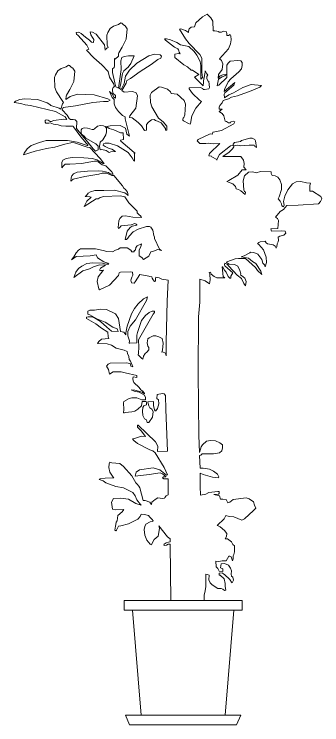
# Model space of a CAD drawing. Header units: millimetres. Extents: x -63086 to 144078, y -129912 to 13382.
# Drawn here: x 58948 to 59374, y -38989 to -38006 of the extents above; entities that cross this region are included whole.
import ezdxf

# ---------------------------------------------------------------- set-up
doc = ezdxf.new("R2010")
doc.units = ezdxf.units.MM
doc.layers.get('0').update_dxf_attribs({"lineweight": 0})
doc.layers.add('観葉植物', color=92, linetype='Continuous', lineweight=9)

# ---------------------------------------------------------------- blocks, each defined once
blk = doc.blocks.new('観葉植物シルエット（CAD素材.com）24')
at = {"color": 0, "linetype": 'ByBlock', "lineweight": -2}
for p, q in [((-70.2, 158.54), (-58.01, 13.5)), ((70.2, 158.54), (58.01, 13.5))]:
    blk.add_line(p, q, dxfattribs=at)
blk.add_lwpolyline([(-17.18, 172.13), (-17.85, 249.86), (-20.86, 249.84), (-23.17, 248.75), (-25.35, 248.21), (-26.84, 248.75), (-26.44, 249.84), (-23.44, 251.75), (-20.04, 252.83), (-17.96, 253.15), (-17.99, 257.4), (-21.4, 260.32), (-33.45, 275.25), (-32.51, 271.72), (-34.41, 261.24), (-39.99, 256.48), (-42.58, 252.4), (-43.94, 248.86), (-45.57, 249.95), (-50.06, 255.66), (-53.19, 262.6), (-53.87, 270.36), (-53.05, 274.44), (-51.56, 277.71), (-45.57, 280.97), (-42.03, 281.52), (-41.65, 282.2), (-42.71, 284.24), (-46.25, 287.1), (-48.02, 289.68), (-53.33, 291.18), (-58.09, 291.45), (-59.45, 288.32), (-62.58, 284.65), (-75.78, 278.25), (-86.12, 275.26), (-89.25, 274.85), (-92.38, 269.27), (-93.2, 268.46), (-94.42, 269.27), (-93.74, 274.72), (-92.92, 277.3), (-92.51, 280.57), (-91.27, 282.26), (-90.34, 289.68), (-84.35, 294.85), (-82.04, 297.71), (-93.74, 297.58), (-97.96, 298.39), (-98.91, 308.19), (-96.19, 313.09), (-86.8, 313.5), (-75.78, 312.27), (-65.3, 306.28), (-57.95, 303.7), (-59.18, 304.65), (-63.87, 311.19), (-66.59, 317.04), (-69.72, 321.4), (-82.57, 328.07), (-92.99, 329.97), (-106.87, 335), (-110.82, 337.45), (-115.99, 339.22), (-114.63, 340.17), (-107.82, 341.4), (-95.9, 341.67), (-96.94, 342.76), (-101.56, 349.43), (-102.65, 356.23), (-102.38, 361.27), (-101.43, 363.44), (-98.57, 362.63), (-87.55, 361.4), (-82.65, 357.32), (-70.81, 344.66), (-65.37, 334.73), (-64.82, 334.59), (-63.74, 332.96), (-61.15, 330.38), (-59.79, 327.79), (-55.37, 310.56), (-52.51, 310.16), (-46.11, 308.25), (-44.21, 305.26), (-43.8, 304.99), (-43.39, 308.12), (-38.9, 311.93), (-35.09, 314.1), (-28.56, 313.29), (-25.91, 313.71), (-25.16, 314.37), (-23.39, 316.69), (-20.58, 318.07), (-20.6, 340.23), (-26.79, 340.2), (-28.32, 341.94), (-27.23, 343.03), (-23.96, 343.03), (-23.95, 343.39), (-28.32, 347.17), (-31.58, 348.69), (-47.04, 346.3), (-66.42, 344.12), (-64.89, 349.56), (-60.54, 352.83), (-41.6, 355.66), (-32.23, 352.61), (-22.97, 345.21), (-21.57, 346.04), (-26.36, 356.27), (-38.55, 376.52), (-41.81, 379.13), (-46.17, 380.65), (-62.93, 389.36), (-68.16, 393.28), (-70.12, 395.89), (-67.29, 396.33), (-57.71, 399.59), (-52.26, 399.16), (-57.92, 407), (-63.15, 411.79), (-63.15, 414.4), (-62.28, 414.84), (-38.11, 391.54), (-35.06, 385.44), (-35.54, 378.33), (-21.5, 378.47), (-23.98, 436.38), (-24.42, 455.88), (-26.05, 458.06), (-28.5, 458.47), (-35.71, 457.11), (-36.34, 451.61), (-33.89, 449.57), (-33.62, 443.99), (-35.52, 437.59), (-37.84, 434.46), (-38.79, 434.46), (-39.74, 435.83), (-41.1, 441.68), (-41.12, 447.51), (-48.72, 447.12), (-48.04, 442.77), (-47.5, 441.27), (-45.86, 438.68), (-43.28, 436.64), (-41.65, 433.38), (-42.33, 425.62), (-47.5, 418.27), (-49.95, 418.14), (-50.63, 422.08), (-53.35, 423.58), (-55.93, 428.07), (-56.21, 434.06), (-55.66, 439.09), (-54.3, 441.27), (-50.76, 442.77), (-50.63, 445.76), (-51.03, 447.26), (-56.75, 447.39), (-57.43, 441.54), (-62.47, 436.64), (-66.68, 434.06), (-70.77, 432.97), (-80.02, 432.29), (-81.24, 431.61), (-82.33, 431.47), (-81.92, 436.51), (-82.6, 445.35), (-81.92, 447.53), (-74.71, 451.75), (-71.04, 452.56), (-64.1, 452.56), (-57.29, 449.71), (-52.17, 449.71), (-52.04, 453.03), (-53.22, 456.08), (-61.02, 460.1), (-67.69, 461.6), (-71.77, 463.37), (-66.74, 463.09), (-56.8, 460.1), (-53.45, 458.12), (-53.4, 458.33), (-55.58, 461.6), (-58.3, 463.37), (-60.89, 466.77), (-68.1, 473.44), (-69.32, 476.02), (-69.73, 479.02), (-69.32, 481.47), (-64.29, 480.8), (-64.29, 483.27), (-80.21, 487.18), (-85.68, 488.25), (-96.67, 488.52), (-102.12, 485.16), (-103.38, 491.74), (-105.83, 496.05), (-103.79, 498.91), (-101.07, 500.41), (-78.62, 501.09), (-73.46, 499.88), (-72.35, 496.26), (-70.67, 495.63), (-69.69, 495.5), (-72.63, 503.4), (-74.53, 505.44), (-75.21, 509.8), (-76.98, 513.61), (-77.64, 516.64), (-81.62, 518.53), (-92.73, 521.36), (-99.26, 525.28), (-105.36, 527.24), (-118.64, 527.46), (-116.89, 530.51), (-112.76, 533.56), (-102.74, 534.43), (-103.83, 536.82), (-104.07, 543.17), (-112.98, 548.8), (-120.81, 554.89), (-133.66, 562.3), (-133.66, 564.25), (-131.48, 564.69), (-126.47, 564.69), (-122.56, 563.17), (-114.28, 558.16), (-105.79, 550.32), (-99.02, 544.72), (-89.9, 544.44), (-91.42, 547.71), (-97.08, 550.1), (-107.75, 557.07), (-119.29, 561.86), (-129.3, 567.52), (-131.92, 568.39), (-131.92, 572.53), (-129.09, 573.83), (-122.56, 573.83), (-114.28, 575.36), (-106.01, 574.71), (-93.6, 568.61), (-89.24, 562.08), (-86.61, 544.36), (-81.84, 543.14), (-79.39, 539.66), (-79.45, 542.27), (-77.27, 551.41), (-71.39, 568.61), (-67.47, 576.01), (-62.25, 582.54), (-54.84, 589.29), (-49.4, 592.34), (-50.71, 587.12), (-65.95, 560.55), (-73.35, 551.41), (-76.4, 544.22), (-76.57, 538.43), (-74.22, 531.38), (-74.71, 528.04), (-73.79, 528.11), (-64.2, 528.55), (-64.21, 539.22), (-63.34, 542.92), (-57.46, 559.68), (-52.23, 566.21), (-46.79, 570.35), (-42.65, 572.31), (-39.39, 572.31), (-39.39, 570.35), (-41.35, 568.17), (-61.59, 532.9), (-61.16, 522.67), (-61.69, 514.48), (-62.06, 511.76), (-57.29, 506.86), (-55.66, 506.04), (-54.71, 510.26), (-52.53, 513.66), (-50.08, 515.43), (-47.22, 518.7), (-47.22, 522.23), (-48.72, 524), (-49.95, 528.76), (-48.86, 534.21), (-46.82, 535.7), (-41.24, 538.29), (-37.84, 538.02), (-33.62, 536.79), (-29.13, 534.48), (-27.77, 528.22), (-28.45, 518.56), (-29.26, 515.84), (-28.72, 516.25), (-24.36, 514.34), (-23.68, 510.53), (-23.4, 513.19), (-23.61, 529.3), (-21.87, 586.34), (-20.46, 615.19), (-29.24, 616.63), (-33.32, 618.53), (-37.54, 619.21), (-38.22, 617.04), (-38.35, 613.91), (-39.58, 613.5), (-41.62, 615.68), (-42.98, 618.26), (-43.25, 620.03), (-46.52, 620.57), (-47.51, 621.03), (-59.89, 623.26), (-66.22, 612.78), (-67.97, 610.98), (-71.33, 611.68), (-72.59, 615.34), (-71.42, 618.1), (-71.16, 619.43), (-69.79, 622.12), (-69.92, 626.37), (-72.64, 626.82), (-86.66, 626.14), (-88.29, 625.46), (-89.35, 621.96), (-101.74, 608.22), (-115.79, 601.85), (-116.66, 603.16), (-118.84, 613.39), (-117.54, 619.7), (-111.22, 628.2), (-110.13, 629.25), (-112.51, 628.45), (-114.41, 628.45), (-115.64, 629.27), (-114.55, 631.85), (-107.33, 636.02), (-115.89, 636.52), (-124.05, 633.94), (-129.77, 630.94), (-138.89, 628.09), (-151.4, 619.11), (-148.41, 626.18), (-144.74, 631.35), (-140.11, 634.75), (-133.44, 638.16), (-125.01, 639.11), (-111.53, 638.7), (-106.5, 637.61), (-102.69, 637.4), (-104.19, 638.7), (-109.63, 640.88), (-118.34, 646.05), (-120.3, 650.35), (-128.68, 648.77), (-148.27, 647.82), (-154.67, 643.19), (-151.13, 647.68), (-148.14, 653.26), (-144.87, 656.66), (-141.88, 658.43), (-121.2, 658.43), (-110.45, 656.53), (-105.55, 654.76), (-97.78, 654.63), (-93.74, 656.81), (-89.38, 658.16), (-89.12, 658.52), (-87.08, 660.13), (-77.29, 659.88), (-72.36, 656.65), (-70.92, 654.61), (-67.94, 654.65), (-67.57, 655.81), (-66.03, 657.46), (-65.65, 660.54), (-63.74, 662.83), (-57.79, 665.33), (-58.74, 661.24), (-60.82, 657.36), (-61.05, 649.18), (-56.97, 646.59), (-54.66, 644), (-47.62, 648.41), (-44.9, 654.52), (-40.82, 655.2), (-34.97, 657.79), (-29.7, 656.2), (-32.59, 658.16), (-39.82, 672.87), (-39.56, 675), (-40.5, 677.04), (-41.86, 684.53), (-44.5, 688.44), (-46.37, 689.54), (-50.71, 689.52), (-62.25, 685.82), (-69, 682.34), (-74.88, 676.24), (-76.62, 673.19), (-78.58, 671.67), (-80.1, 671.67), (-77.27, 683.21), (-73.13, 688), (-70.3, 690.17), (-64.08, 691.48), (-64.19, 692.07), (-65.09, 692.97), (-67, 693.66), (-71.89, 691.88), (-85.91, 690.25), (-88.22, 687.53), (-89.31, 686.85), (-90.13, 688.07), (-89.04, 697.46), (-87.82, 700.59), (-84.41, 703.72), (-79.79, 704.13), (-69.58, 702.36), (-57.66, 701.94), (-59.19, 704.09), (-60.89, 705.53), (-61.48, 706.27), (-63.71, 708.24), (-63.55, 710.9), (-75.11, 722.19), (-80.7, 730.49), (-87.23, 731.85), (-109.54, 731.04), (-114.99, 729.81), (-117.57, 727.77), (-120.16, 727.77), (-136.76, 717.29), (-133.22, 724.78), (-127.29, 730.33), (-129, 730.76), (-135.67, 730.9), (-133.76, 732.4), (-131.59, 735.66), (-128.32, 737.57), (-122.06, 739.34), (-110.65, 739.28), (-109.95, 739.47), (-95.12, 739.75), (-80.56, 736.21), (-77.02, 733.35), (-76.2, 732.26), (-77.02, 737.02), (-79.88, 740.7), (-82.19, 742.6), (-83.97, 745.65), (-96.12, 759.97), (-98.67, 760.14), (-105.64, 763.2), (-112.11, 763.37), (-116.87, 761.93), (-136.09, 758.95), (-152.08, 754.87), (-155.39, 752.32), (-154.8, 756.74), (-153.86, 759.55), (-151.74, 762.44), (-146.72, 764.73), (-132.43, 766.26), (-116.53, 766.35), (-111.51, 766.09), (-103.26, 764.31), (-100.96, 762.61), (-99.26, 762.01), (-96.77, 761.77), (-98.86, 765.08), (-107.16, 773.52), (-111.93, 775.01), (-117.78, 779.1), (-119.68, 779.78), (-122.81, 779.78), (-140.64, 776.78), (-156.97, 775.83), (-163.23, 775.83), (-165.81, 773.65), (-167.99, 770.93), (-167.72, 778.14), (-166.63, 781.14), (-161.87, 783.72), (-153.43, 784.95), (-137.65, 784.54), (-125.26, 783.45), (-119.28, 781.68), (-110.57, 776.51), (-109.48, 776.51), (-110.02, 777.74), (-114.65, 783.59), (-129.34, 798.83), (-132.61, 799.24), (-150.44, 805.22), (-154.11, 805.9), (-155.34, 805.36), (-163.91, 803.45), (-177.79, 799.37), (-189.22, 797.33), (-205, 793.93), (-221.06, 788.89), (-220.11, 791.21), (-215.75, 797.19), (-210.31, 801.69), (-199.02, 805.77), (-189.49, 808.62), (-159.96, 808.76), (-146.76, 806.18), (-132.88, 801.41), (-132.07, 801.82), (-132.07, 802.91), (-133.84, 804.27), (-141.59, 813.52), (-151.93, 827.27), (-152.07, 828.49), (-162.41, 828.22), (-168.81, 829.04), (-173.02, 830.4), (-179.56, 830.94), (-183.91, 832.98), (-185.82, 832.44), (-190.03, 832.44), (-190.85, 833.8), (-190.85, 836.38), (-189.35, 837.2), (-187.04, 836.66), (-184.18, 834.75), (-182.01, 834.75), (-179.28, 836.11), (-165.27, 837.88), (-160.91, 837.61), (-163.48, 841.53), (-176.67, 848.74), (-211.24, 856.9), (-218.72, 857.85), (-224.44, 859.9), (-233.83, 861.12), (-231.92, 863.03), (-225.93, 865.2), (-219.67, 866.02), (-201.58, 865.07), (-188.1, 860.58), (-184.57, 858.26), (-183.34, 857.17), (-171.64, 853.5), (-169.46, 851.87), (-167.03, 859.38), (-165.81, 860.92), (-166.66, 862.5), (-175.2, 875.83), (-177.37, 881.82), (-177.92, 895.83), (-176.56, 899.64), (-173.43, 904.81), (-168.94, 908.22), (-161.72, 910.67), (-158.73, 912.71), (-157.37, 912.43), (-155.19, 910.26), (-152.61, 908.49), (-150.02, 904.41), (-151.25, 890.12), (-156.69, 879.1), (-161.59, 871.2), (-162, 869.84), (-162.17, 865.17), (-156.44, 869.48), (-146.42, 872.52), (-123.13, 871.87), (-104.19, 865.99), (-100.92, 864.25), (-104.41, 862.51), (-110.28, 862.73), (-124.87, 860.98), (-148.82, 856.63), (-166.1, 854.19), (-167.36, 850.97), (-160.48, 843.57), (-157.76, 839.21), (-156.02, 837.74), (-152.34, 837.74), (-149.35, 836.93), (-147.03, 835.02), (-147.44, 824.95), (-139.96, 815.43), (-131.79, 806.04), (-124.58, 796.92), (-121.35, 793.67), (-120.53, 794.35), (-117.81, 795.57), (-117.64, 800.87), (-120.91, 803.73), (-134.65, 811.89), (-136.97, 814.61), (-140.5, 817.33), (-141.05, 819.51), (-141.05, 823.18), (-139.82, 824.95), (-137.1, 825.91), (-132.47, 825.77), (-125.94, 824), (-123.9, 823.87), (-122.68, 824.55), (-118.59, 828.49), (-114.51, 829.31), (-110.02, 828.76), (-107.98, 828.08), (-106.08, 825.63), (-105.94, 820.33), (-106.76, 816.25), (-111.11, 809.31), (-114.65, 806.04), (-115.74, 800.32), (-114.82, 795.84), (-112.51, 796.11), (-106.52, 794.75), (-102.19, 792.14), (-100.15, 792.96), (-93.78, 793.32), (-98.79, 796.77), (-102.19, 797.58), (-107.77, 800.03), (-110.5, 802.23), (-110.36, 803.98), (-107.91, 805.07), (-102.19, 804.8), (-90.76, 801.39), (-76.27, 791.97), (-70.49, 784.52), (-68.06, 780.29), (-67.21, 779.82), (-67.52, 782.87), (-67.17, 789.43), (-67.58, 791.19), (-66.51, 791.21), (-67.9, 791.86), (-86.14, 807.65), (-86.64, 809.12), (-82.48, 809.82), (-83.01, 819.08), (-86.75, 819.32), (-95.9, 823.46), (-102.21, 825.2), (-105.69, 827.38), (-105.69, 827.82), (-100.9, 828.9), (-87.19, 829.34), (-79.78, 825.42), (-77.82, 817.36), (-74.04, 814.49), (-80.42, 838.5), (-80.42, 841.33), (-83.69, 843.07), (-89.35, 848.52), (-93.47, 854.12), (-95.49, 859.43), (-95.26, 865.37), (-98.07, 867.88), (-101.96, 876.36), (-97.64, 872.45), (-95.68, 868.75), (-93.72, 866.97), (-93.72, 870.71), (-96.98, 873.54), (-97.64, 876.8), (-97.64, 879.63), (-96.77, 881.81), (-96.11, 882.68), (-94.88, 883.02), (-96.04, 886.61), (-101.77, 896.2), (-103.55, 903.81), (-112.48, 913.17), (-123.8, 922.96), (-133.82, 933.63), (-130.46, 935), (-133.43, 940.29), (-145.19, 953.78), (-147.8, 955.53), (-148.24, 957.92), (-144.54, 958.36), (-141.05, 956.83), (-135.18, 951.39), (-129.52, 947.47), (-126.9, 944.42), (-123.85, 944.2), (-123.36, 948.16), (-125.38, 950.95), (-127.77, 954.87), (-128.64, 959.01), (-125.38, 958.57), (-120.15, 955.74), (-109.05, 940.72), (-107.96, 933.77), (-107.78, 934.43), (-106.83, 935.11), (-105.74, 936.34), (-103.81, 937.29), (-104.92, 940.34), (-105.46, 954.36), (-104.1, 958.17), (-100.97, 963.34), (-96.48, 966.74), (-89.27, 969.19), (-86.27, 971.23), (-84.91, 970.96), (-82.73, 968.78), (-80.15, 967.01), (-77.56, 962.93), (-78.79, 948.64), (-84.23, 937.62), (-89.13, 929.73), (-89.54, 928.37), (-89.67, 925.1), (-94.17, 921.02), (-94.9, 922), (-94.9, 911.98), (-95.55, 909.8), (-97.56, 907.6), (-97.73, 902.62), (-94.71, 888.13), (-93.91, 886.48), (-93.14, 882.9), (-89.46, 880.85), (-85.75, 906.76), (-86.41, 918.73), (-84.67, 923.52), (-81.76, 925.02), (-75.74, 925.92), (-67.68, 925.7), (-72.26, 915.25), (-76.17, 910.24), (-82.05, 904.8), (-84.01, 901.31), (-86.84, 884.98), (-87.93, 880.41), (-85.75, 879.11), (-81.4, 887.38), (-79.66, 897.39), (-74.02, 905.71), (-63.98, 915.68), (-47.65, 925.61), (-39.38, 927.87), (-31.76, 927.22), (-29.8, 925.48), (-30.89, 922.43), (-35.03, 920.69), (-44.39, 913.51), (-59.63, 903.93), (-72.69, 894.35), (-78.13, 891.52), (-79, 887.81), (-84.67, 877.8), (-81.53, 875.28), (-70.2, 876.58), (-64.98, 874.41), (-63.21, 870.24), (-65.57, 853.3), (-73.69, 842.84), (-74.34, 840.59), (-70.42, 840.01), (-62.08, 833.49), (-57.59, 828.8), (-53.5, 822.47), (-50.83, 823.07), (-50.48, 830.49), (-47.93, 833.79), (-43.54, 837.3), (-39.86, 837.84), (-38.09, 836.07), (-35.51, 835.53), (-30.2, 832.81), (-24.49, 825.19), (-24.21, 822.87), (-22.45, 823.01), (-22.57, 828.23), (-27.61, 834.22), (-33.87, 839.66), (-43.12, 855.04), (-45.16, 861.16), (-45.43, 871.1), (-43.53, 875.18), (-33.05, 882.66), (-29.92, 882.53), (-21.62, 879.4), (-17.67, 875.99), (-16.42, 873.76), (-8.28, 872.86), (1.65, 863.88), (3.15, 858.85), (2.19, 844.15), (0.97, 840.48), (-0.12, 839.25), (-0.39, 838.57), (-0.39, 836.8), (0.43, 835.58), (7.42, 832.25), (9.87, 831.16), (10.09, 831.92), (11.86, 842.67), (17.44, 853.15), (25.27, 862.72), (22.6, 864.3), (13.07, 873.55), (8.44, 879.95), (8.31, 881.45), (23.55, 881.85), (27.14, 880.74), (27.74, 879.22), (29.51, 878.95), (35.77, 880.04), (36.45, 881.94), (35.5, 890.24), (34.14, 891.06), (32.91, 894.46), (32.78, 896.91), (34.44, 899.49), (32.88, 900.68), (30.74, 905.03), (30.74, 903.17), (29.92, 901.4), (28.97, 895.41), (28.7, 894.73), (27.74, 883.98), (15.66, 896.14), (21.58, 899.82), (13.16, 906.11), (11.31, 906.11), (6.27, 910.36), (1.17, 913.26), (-11.51, 923.63), (-11.33, 928.25), (-6.32, 928.9), (-4.04, 928.43), (-5.38, 930.69), (-5.81, 932.73), (-6.32, 933.92), (-7.34, 935.28), (-12.02, 937.49), (-24.35, 947.53), (-25.54, 949.32), (-22.9, 949.23), (-17.46, 947.95), (-8.61, 944.04), (-3.73, 940.79), (7.88, 938.41), (15.22, 931.74), (19.17, 926.44), (23.66, 917.73), (24.75, 912.15), (24.75, 893.51), (27.06, 895.55), (25.97, 903.17), (26.11, 910.52), (25.71, 922.63), (23.26, 927.53), (8.16, 942.63), (3.26, 949.43), (-4.77, 962.5), (-3, 963.04), (3.53, 960.59), (7.61, 957.84), (7.61, 960.05), (8.57, 963.31), (11.29, 965.49), (15.75, 965.67), (17.41, 971.21), (26.94, 979.78), (33.2, 983.32), (38.23, 978.15), (41.09, 973.66), (41.6, 960.2), (44.08, 960.46), (49.25, 959.5), (49.66, 958.42), (52.93, 958.55), (55.78, 959.91), (59.86, 958.83), (60.68, 956.24), (60.53, 953.79), (62.85, 954.06), (65.03, 955.42), (65.98, 953.24), (66.66, 947.67), (65.84, 942.49), (62.71, 935.55), (50.52, 921.62), (53.16, 919.05), (55.06, 914.83), (54.25, 906.67), (49.01, 900.04), (48.46, 895.01), (51.46, 898.27), (55.13, 899.36), (59.49, 899.77), (57.99, 898.27), (54.04, 896.78), (49.01, 893.37), (47.24, 884.12), (49.42, 885.35), (60.57, 895.69), (60.57, 912.7), (62.34, 915.56), (65.34, 918.28), (75.82, 919.37), (80.03, 918.96), (81.8, 916.37), (81.94, 912.15), (80.85, 907.66), (77.04, 903.44), (66.02, 893.92), (62.21, 889.7), (57.45, 879.22), (56.63, 876.37), (71.46, 888.61), (70.37, 885.35), (57.58, 874.73), (56.76, 872.83), (57.27, 867.59), (63.26, 871.53), (69.79, 874.53), (82.58, 881.74), (94.01, 885.96), (108.71, 884.87), (105.99, 882.56), (94.01, 877.25), (75.37, 870.58), (67.07, 868.41), (62.85, 866.09), (55.5, 863.91), (54.14, 860.78), (51.01, 856.97), (49.79, 854.8), (50.01, 851.7), (53.9, 851.87), (49.82, 848.47), (50.19, 848.03), (53.89, 845.86), (56.28, 842.59), (58.45, 835.09), (59.98, 834.97), (62.81, 833.23), (65.64, 833.23), (66.3, 834.53), (69.34, 835.4), (71.52, 834.32), (70, 831.7), (53.02, 822.34), (41.69, 819.95), (41.03, 820.07), (40.82, 817.55), (37.34, 817.77), (21.01, 809.93), (19.57, 808.08), (20.36, 807.1), (23.3, 804.51), (31.46, 804.27), (34.95, 804.92), (41.48, 804.05), (50.62, 804.27), (36.47, 790.77), (35.74, 787.27), (39.3, 787.07), (39.73, 785.98), (46.48, 782.28), (46.61, 781.34), (46.92, 782.28), (50.19, 789.25), (65.43, 801), (69.34, 801.44), (69.34, 803.4), (71.09, 805.58), (79.36, 807.32), (80.88, 808.63), (92.21, 811.89), (95.47, 811.67), (99.39, 809.71), (100.04, 808.19), (101.79, 799.05), (100.7, 799.7), (99.17, 800.13), (98.3, 802.31), (91.55, 802.31), (79.36, 801.22), (75.88, 801.88), (70.43, 801.22), (70, 799.92), (68.26, 796.87), (63.9, 792.51), (55.19, 786.2), (79.95, 786.61), (83.66, 781.17), (84.53, 776.82), (84.08, 771.6), (87.14, 768.11), (81.91, 768.11), (75.6, 760.71), (63.41, 753.09), (60.36, 752), (68.81, 748.6), (72.73, 745.12), (73.61, 741.89), (76.76, 740.89), (79.89, 738.99), (85.79, 733.77), (86.19, 736.99), (84.88, 738.07), (84.01, 740.25), (83.36, 752.66), (84.88, 759.63), (90.32, 764.85), (96.64, 765.29), (101.31, 763.66), (107.09, 765.72), (121.89, 765.29), (121.89, 762.89), (123.24, 760.06), (127.34, 759.85), (131.04, 757.89), (133.87, 753.97), (136.05, 747.44), (136.05, 740.69), (133.21, 730.67), (131.48, 727.99), (134.52, 724.58), (136.26, 721.09), (136.7, 718.04), (138.88, 716.96), (139.96, 719.13), (139.09, 724.36), (140.83, 731.54), (144.97, 740.25), (151.5, 748.74), (156.51, 751.57), (162.82, 751.79), (170.88, 749.83), (176.54, 749.4), (175.67, 746.35), (175.47, 738.51), (178.94, 738.51), (190.69, 730.89), (192, 727.84), (190.04, 723.92), (187.43, 721.09), (159.34, 718.91), (143.67, 718.7), (138.88, 713.25), (134.52, 710.21), (128.13, 702.32), (130.6, 700.63), (132.13, 698.01), (131.26, 686.91), (121.41, 686.22), (122.35, 683.24), (135.83, 683.43), (141.49, 682.99), (142.14, 680.16), (139.53, 677.33), (133.87, 676.24), (131.61, 674.95), (132.08, 670.52), (131.81, 668.34), (130.31, 665.48), (129.63, 661.54), (128.82, 659.77), (127.32, 662.22), (124.87, 664.26), (116.71, 665.75), (115.21, 666.84), (113.71, 669.19), (112.53, 668.62), (106.65, 668.4), (104.69, 667.53), (103.17, 665.34), (104.73, 664.55), (111.26, 657.15), (114.96, 647.13), (115.62, 639.95), (113.66, 633.85), (113, 634.5), (112.57, 636.68), (110.39, 638.86), (109.13, 644.11), (103.27, 651.16), (101.57, 652.18), (97.57, 653.63), (93.21, 654.25), (92.17, 653.1), (84.64, 649.03), (80.2, 647.44), (90.65, 645.7), (96.09, 641.13), (100.88, 638.3), (107.41, 627.63), (108.94, 623.27), (103.01, 628.62), (100.23, 632.64), (86.51, 645.05), (76.72, 645.48), (71.97, 644.95), (60.6, 640.69), (60.17, 639.82), (63.87, 637.43), (71.27, 636.99), (75.63, 634.6), (78.46, 628.5), (79.76, 623.93), (79.55, 621.97), (80.85, 621.75), (85.64, 618.05), (87.17, 613.26), (86.51, 607.6), (84.12, 610.86), (80.63, 617.4), (74.97, 621.97), (63.21, 634.49), (61.26, 637.04), (57.99, 638.98), (57.55, 639.01), (57.34, 636.56), (57.56, 635.03), (68.66, 625.23), (66.26, 620.88), (66.26, 618.27), (64.52, 618.27), (62.35, 620.23), (59.52, 626.54), (56.68, 629.37), (54.94, 633.51), (54.29, 633.73), (55.6, 620.23), (57.56, 618.49), (46.89, 618.49), (43.19, 620.44), (39.05, 623.71), (37.74, 626.32), (36.15, 626.01), (36.22, 625.45), (36.87, 623.71), (37.31, 615.87), (36.65, 609.99), (30.56, 614.57), (23.23, 616.82), (22.98, 585.03), (21.24, 564.57), (20.77, 486.82), (21.74, 400.39), (22.61, 376.98), (24.81, 384.79), (26.77, 387.4), (32.43, 392.63), (37.87, 393.5), (44.84, 392.85), (50.94, 390.02), (54.42, 387.62), (54.42, 383.48), (53.55, 378.91), (50.28, 376.3), (42.23, 374.77), (26.55, 374.77), (24.37, 373.25), (22.85, 372.82), (23.5, 355.18), (27.64, 355.18), (36.35, 353.87), (42.23, 350.83), (47.67, 346.69), (49.41, 343.21), (49.19, 341.68), (40.48, 342.55), (27.64, 346.25), (23.72, 348.07), (23.7, 329.7), (24.03, 317.7), (31.58, 319.36), (35.67, 321.4), (48.19, 323.03), (49.82, 322.63), (50.09, 319.9), (48.87, 319.22), (42.39, 318.8), (50.5, 316.91), (51.79, 312.07), (54.85, 312.42), (59.48, 311.88), (61.95, 306.97), (64.79, 308.2), (69.28, 311.6), (87.51, 314.05), (91.32, 312.69), (97.44, 308.61), (98.67, 303.71), (100.57, 299.77), (97.44, 296.36), (85.2, 284.93), (81.52, 283.16), (70.37, 287.93), (63.7, 288.06), (59.28, 289.57), (57.03, 285.21), (47.14, 275.58), (48.48, 275.33), (51.34, 273.84), (57.46, 268.8), (60.32, 264.86), (60.04, 260.5), (58.12, 257.33), (61.47, 257.17), (66.91, 253.09), (68.68, 249.69), (70.99, 247.65), (71.26, 239.35), (70.45, 235.81), (69.36, 233.77), (69.36, 229.55), (68.41, 226.97), (66.5, 232.27), (64.46, 233.5), (63.43, 233.53), (59.7, 226.69), (54.25, 226.83), (49.36, 225.88), (45.43, 226.34), (45.82, 218.8), (48.13, 216.49), (49.63, 213.36), (49.9, 212.41), (55.07, 212.27), (55.07, 214.99), (54.8, 215.81), (51.69, 217.21), (52.62, 222.88), (57.25, 223.29), (62.96, 220.84), (65.69, 216.62), (67.05, 212.95), (66.37, 208.46), (67.05, 205.74), (68.81, 204.24), (69.77, 200.29), (68, 196.48), (66.91, 197.3), (64.73, 201.25), (57.38, 208.05), (54.8, 209.55), (54.66, 210.23), (50.13, 209.96), (50.01, 207.26), (51.26, 207.23), (56.98, 202.2), (58.2, 195.67), (58.2, 191.59), (59.29, 186.14), (57.25, 185.87), (54.8, 187.64), (52.76, 188.59), (48.27, 188.73), (40.1, 193.49), (37.65, 196.48), (35.75, 200.7), (36.02, 206.96), (33.98, 208.19), (31.65, 208.26), (31.26, 191.45), (30.31, 185.19), (29.21, 179.2), (29.24, 172.13)], dxfattribs=at)
for points in [[(81.59, 172.13), (81.59, 158.54), (-81.59, 158.54), (-81.59, 172.13)], [(-79.79, 13.5), (-74.13, 0), (74.13, 0), (79.79, 13.5)]]:
    blk.add_lwpolyline(points, close=True, dxfattribs=at)

msp = doc.modelspace()

# ---------------------------------------------------------------- block references
at = {"layer": '観葉植物', "ltscale": 10}
msp.add_blockref('観葉植物シルエット（CAD素材.com）24', (59181.9177, -38989.3991), dxfattribs=at)

doc.saveas('drawing.dxf')
